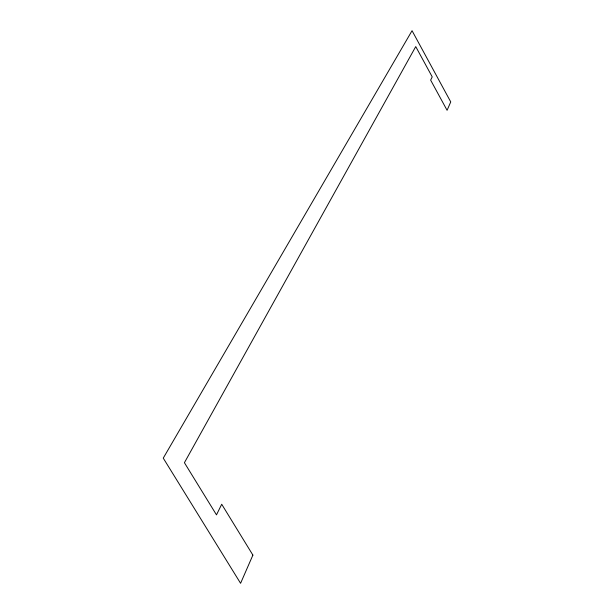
<?xml version="1.0" encoding="UTF-8"?>
<svg xmlns="http://www.w3.org/2000/svg" width="614" height="614" viewBox="0 0 614 614"><rect width="100%" height="100%" fill="white"/><g stroke="black" fill="none" stroke-linecap="round" stroke-linejoin="round"><path stroke-width="0.92" d="M252.891 555.102L240.581 583.3L163.255 458.128L412.048 30.7L450.745 101.916L447.084 110.297L430.644 80.104L432.225 76.888L415.739 46.603L184.415 462.703L216.489 514.87L221.715 504.247L252.891 555.102"/></g></svg>
